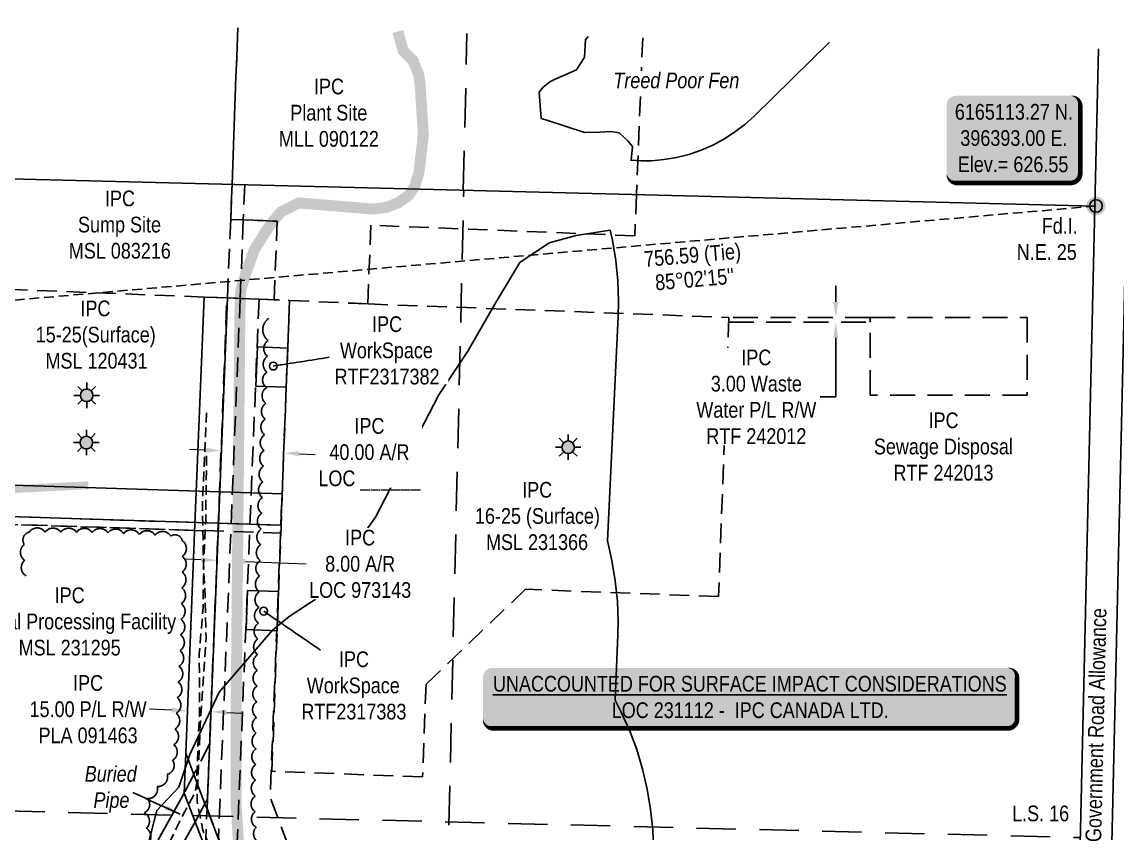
# Model space of a CAD drawing. Extents: x 394645 to 397310, y 6163042 to 6165255.
# Drawn here: x 395709 to 396406, y 6164714 to 6165230 of the extents above; entities that cross this region are included whole.
import ezdxf
from ezdxf.enums import TextEntityAlignment as Align

# ---------------------------------------------------------------- set-up
doc = ezdxf.new("R2010")
doc.units = 0
doc.header["$LTSCALE"] = 5
doc.header["$PDSIZE"] = 0.5
for name, pattern in [('0', [1, 1, 0]), ('foc-ACCESSROAD', [3.75, 2.5, -1.25]), ('foc-FLOWLINE', [3.75, 2.5, -1.25]), ('foc-LSD', [8, 5, -3]), ('foc-TIELINE', [1.875, 1.25, -0.625]), ('HIDDEN2', [4.7625, 3.175, -1.5875]), ('UG_PIPE', [1.875, 1.25, -0.625])]:
    doc.linetypes.add(name, pattern=pattern)
doc.layers.get('Defpoints').update_dxf_attribs({"color": 9})
for name, color, linetype in [('ABADATA-DRILL-T', 8, 'Continuous'), ('AS-PIPE-UG', 44, 'UG_PIPE'), ('AS-PIPE-UG-T', 44, 'Continuous'), ('AS-ROADS', 254, 'Continuous'), ('C-AR', 13, 'foc-ACCESSROAD'), ('C-EZE', 13, 'foc-FLOWLINE'), ('C-RW', 13, 'Continuous'), ('C-WS', 13, 'foc-ACCESSROAD'), ('CG-NOTES', 7, 'Continuous'), ('DETAIL-T', 7, 'Continuous'), ('L-BD', 7, 'Continuous'), ('L-MON', 1, 'Continuous'), ('L-ROAD-T', 7, 'Continuous'), ('L-SEC', 7, 'Continuous'), ('L-SECTION-LSD', 7, 'foc-LSD'), ('L-TIE', 7, 'foc-TIELINE'), ('T-BUSH', 110, '0'), ('T-EXISTING TFA', 220, 'HIDDEN2'), ('T-EXISTING TFA-T', 220, 'Continuous'), ('WETLAND', 143, 'Continuous'), ('WETLAND-T', 146, 'Continuous')]:
    doc.layers.add(name, color=color, linetype=linetype)
for name, color, linetype, lineweight in [('C-AR-T', 13, 'Continuous', 9), ('C-RW-T', 13, 'Continuous', 9), ('C-WS-T', 13, 'Continuous', 9)]:
    doc.layers.add(name, color=color, linetype=linetype, lineweight=lineweight)
doc.styles.add('100L', font='ARIALN.TTF', dxfattribs={"height": 11})
doc.styles.add('80', font='ARIALN.TTF', dxfattribs={"height": 10})
doc.styles.add('80CG', font='ARIALN.TTF', dxfattribs={"height": 10})
doc.styles.add('80L', font='ARIALN.TTF', dxfattribs={"height": 10})
doc.dimstyles.new('Compass 5 000', dxfattribs={"dimscale": 5, "dimtxt": 9, "dimasz": 2, "dimexe": 0.2, "dimexo": 0.0625, "dimgap": 0.5, "dimtad": 0, "dimtih": 1, "dimtoh": 1, "dimzin": 0, "dimdsep": 46, "dimtxsty": '80CG', "dimcen": 0.1, "dimse1": 1, "dimse2": 1, "dimclrd": 256, "dimclrt": 256, "dimaunit": 1, "dimadec": 4, "dimazin": 0, "dimtfac": 0.06, "dimtofl": 0, "dimtmove": 0, "dimatfit": 1, "dimfxl": 0.2, "dimtolj": 1, "dimtzin": 0, "dimlwd": -1, "dimarcsym": 0})

# ---------------------------------------------------------------- blocks, each defined once
blk = doc.blocks.new('A$C13A22376')
at = {"layer": 'AS-ROADS', "const_width": 4.998, "flags": 128}
blk.add_lwpolyline([(395751.692, 6164935.574), (395688.898, 6164932.285), (395675.913, 6164937.15), (395670.17, 6164949.698), (395671.411, 6164974.767)], dxfattribs=at)
blk = doc.blocks.new('A$C60BA4713')
at = {"layer": 'T-BUSH', "flags": 128}
blk.add_lwpolyline([(395782.22, 6164518.86, 0.520567), (395783.18, 6164528.81, 0.520567), (395784.13, 6164538.76, 0.520567), (395785.09, 6164548.71, 0.520567), (395786.01, 6164558.67, 0.520567), (395786.82, 6164568.63, 0.520567), (395787.62, 6164578.59, 0.520567), (395788.43, 6164588.56, 0.520567), (395789, 6164598.54, 0.520567), (395789.57, 6164608.52, 0.520567), (395790.13, 6164618.5, 0.520567), (395790.7, 6164628.48, 0.520567), (395789.55, 6164638.27, 0.520567), (395786.85, 6164647.9, 0.520567), (395784.83, 6164657.57, 0.520567), (395786.11, 6164667.48, 0.520567), (395787.39, 6164677.4, 0.520567), (395788.26, 6164687.35, 0.520567), (395788.77, 6164697.33, 0.520567), (395789.29, 6164707.31, 0.520567), (395788.58, 6164717.26, 0.520567), (395787.37, 6164727.18, 0.520567), (395789.21, 6164736.2, 0.520567), (395795.59, 6164743.91, 0.520567), (395801.96, 6164751.61, 0.520567), (395805.33, 6164760.53, 0.520567), (395806.11, 6164770.49, 0.520567), (395806.89, 6164780.46, 0.520567), (395807.67, 6164790.42, 0.520567), (395808.33, 6164800.4, 0.520567), (395808.91, 6164810.38, 0.520567), (395809.49, 6164820.36, 0.520567), (395810.08, 6164830.34, 0.520567), (395810.34, 6164840.33, 0.520567), (395810.61, 6164850.32, 0.520567), (395810.87, 6164860.31, 0.520567), (395811.13, 6164870.31, 0.520567), (395811.39, 6164880.3, 0.520567), (395811.48, 6164890.3, 0.520567), (395811.52, 6164900.29, 0.520567), (395804.14, 6164903.27, 0.520567), (395794.16, 6164903.79, 0.520567), (395784.17, 6164904.31, 0.520567), (395774.19, 6164904.82, 0.520567), (395764.21, 6164905.34, 0.520567), (395754.21, 6164905.5, 0.520567), (395744.22, 6164905.59, 0.520567), (395734.22, 6164905.67, 0.520567), (395724.23, 6164905.76, 0.520567), (395714.23, 6164905.85, 0.520567), (395710.91, 6164897.81, 0.520567), (395711.24, 6164887.87, 0.520567), (395712.1, 6164877.87, 0.520567)], format="xyb", dxfattribs=at)
blk = doc.blocks.new('*D389')
at = {"layer": 'C-AR-T', "transparency": 16777216}
for p, q in [((395823.62, 6164888.2), (395813.63, 6164888.6)), ((395851.63, 6164887.07), (395890.39, 6164885.52))]:
    blk.add_line(p, q, dxfattribs=at)
for points in [[(395823.68, 6164889.86), (395823.55, 6164886.53), (395833.61, 6164887.8)], [(395851.69, 6164888.74), (395851.56, 6164885.41), (395841.63, 6164887.48)]]:
    blk.add_solid(points, dxfattribs=at)
at = {"layer": 'Defpoints', "color": 0, "transparency": 16777216}
for p in [(395841.63, 6164887.48), (395833.23, 6164878.37), (395841.26, 6164878.04)]:
    blk.add_point(p, dxfattribs=at)
at = {"layer": 'C-AR-T', "transparency": 16777216, "insert": (395924.7, 6164885.52), "char_height": 10, "attachment_point": 5, "style": '80CG', "bg_fill": 3, "box_fill_scale": 1.1, "bg_fill_color": 256, "bg_fill_true_color": 13158600, "bg_fill_transparency": 0}
blk.add_mtext('\\A1;IPC\\P8.00 A/R\\PLOC 973143', dxfattribs=at)
blk = doc.blocks.new('*D393')
at = {"layer": 'C-AR-T', "transparency": 16777216}
for p, q in [((395826.06, 6164957.95), (395816.06, 6164958.34)), ((395886.01, 6164955.6), (395896, 6164955.21))]:
    blk.add_line(p, q, dxfattribs=at)
for points in [[(395826.12, 6164959.62), (395825.99, 6164956.29), (395836.05, 6164957.56)], [(395886.07, 6164957.27), (395885.94, 6164953.94), (395876.02, 6164956)]]:
    blk.add_solid(points, dxfattribs=at)
at = {"layer": 'Defpoints', "color": 0, "transparency": 16777216}
for p in [(395837.86, 6165003.85), (395877.83, 6165002.29), (395876.02, 6164956)]:
    blk.add_point(p, dxfattribs=at)
at = {"layer": 'C-AR-T', "transparency": 16777216, "insert": (395930.61, 6164955.21), "char_height": 10, "attachment_point": 5, "style": '80CG', "bg_fill": 3, "box_fill_scale": 1.1, "bg_fill_color": 256, "bg_fill_true_color": 13158600, "bg_fill_transparency": 0}
blk.add_mtext('\\A1;IPC\\P40.00 A/R\\PLOC ______', dxfattribs=at)
blk = doc.blocks.new('*D399')
at = {"layer": 'C-RW-T', "transparency": 16777216}
for p, q in [((395804.79, 6164792.44), (395790.64, 6164793.01)), ((395839.75, 6164791.04), (395849.74, 6164790.64))]:
    blk.add_line(p, q, dxfattribs=at)
for points in [[(395804.86, 6164794.11), (395804.72, 6164790.78), (395814.78, 6164792.04)], [(395839.81, 6164792.71), (395839.68, 6164789.37), (395829.75, 6164791.44)]]:
    blk.add_solid(points, dxfattribs=at)
at = {"layer": 'Defpoints', "color": 0, "transparency": 16777216}
for p in [(395815.33, 6164805.66), (395830.3, 6164805.06), (395814.78, 6164792.04)]:
    blk.add_point(p, dxfattribs=at)
at = {"layer": 'C-RW-T', "transparency": 16777216, "insert": (395751.55, 6164793.01), "char_height": 10, "attachment_point": 5, "style": '80CG'}
blk.add_mtext('\\A1;IPC\\P15.00 P/L R/W\\PPLA 091463', dxfattribs=at)
blk = doc.blocks.new('GAS')
h = blk.add_hatch(color=255)
h.dxf.hatch_style = 1
edge = h.paths.add_edge_path()
edge.add_arc((0, 0), 0.9, 0, 360)
for p, q in [((0, 0.81), (0, 1.62)), ((-0.81, 0), (-1.62, 0)), ((-0.57, 0.57), (-1.14, 1.14)), ((0.57, 0.57), (1.14, 1.14)), ((1.62, 0), (0.81, 0)), ((-0.57, -0.57), (-1.14, -1.14)), ((0, -0.81), (0, -1.62)), ((1.14, -1.14), (0.57, -0.57))]:
    blk.add_line(p, q)
blk.add_circle((0, 0), 0.8)
blk = doc.blocks.new('fdia')
at = {"color": 255, "const_width": 1}
blk.add_lwpolyline([(-0.5, 0, 1), (0.5, 0, 1)], format="xyb", close=True, dxfattribs=at)
blk = doc.blocks.new('Fdiaa')
blk.add_blockref('fdia', (0, 0))
blk = doc.blocks.new('fdib')
at = {"color": 1, "const_width": 1.6}
blk.add_lwpolyline([(-0.4, 0, 1), (0.4, 0, 1)], format="xyb", close=True, dxfattribs=at)
at = {"color": 1}
blk.add_circle((0, 0), 0.8, dxfattribs=at)
blk = doc.blocks.new('Fdibb')
blk.add_blockref('fdib', (0, 0))
blk = doc.blocks.new('fdicc')
for name in ['Fdibb', 'Fdiaa']:
    blk.add_blockref(name, (0, 0))
blk = doc.blocks.new('FDI')
blk.add_blockref('fdicc', (0, 0))
blk = doc.blocks.new('*D402')
at = {"layer": 'C-AR-T', "transparency": 16777216}
for p, q in [((396682.02, 6164893.06), (396682.74, 6164903.04)), ((396677.9, 6164835.72), (396675.87, 6164807.43)), ((396675.87, 6164807.43), (396665.87, 6164807.43))]:
    blk.add_line(p, q, dxfattribs=at)
for points in [[(396680.36, 6164893.18), (396683.68, 6164892.94), (396681.3, 6164883.09)], [(396676.24, 6164835.84), (396679.57, 6164835.6), (396678.62, 6164845.7)]]:
    blk.add_solid(points, dxfattribs=at)
at = {"layer": 'Defpoints', "color": 0, "transparency": 16777216}
for p in [(396266.21, 6164912.88), (396263.53, 6164875.49), (396678.62, 6164845.7)]:
    blk.add_point(p, dxfattribs=at)
at = {"layer": 'C-AR-T', "transparency": 16777216, "insert": (396631.58, 6164807.43), "char_height": 10, "attachment_point": 5, "style": '80CG', "bg_fill": 3, "box_fill_scale": 1.1, "bg_fill_color": 256, "bg_fill_true_color": 13158600, "bg_fill_transparency": 0}
blk.add_mtext('\\A1;IPC\\P15.00 A/R\\PLOC 091364', dxfattribs=at)
blk = doc.blocks.new('*U414')
h = blk.add_hatch(color=254)
edge = h.paths.add_edge_path()
edge.add_line((-36.5, -28.5), (36.5, -28.5))
edge.add_arc((36.5, -22.5), 6, 270, 360)
edge.add_line((42.5, -22.5), (42.5, 21))
edge.add_arc((36.5, 21), 6, 0, 90)
edge.add_line((36.5, 27), (-36.5, 27))
edge.add_arc((-36.5, 21), 6, 90, 180)
edge.add_line((-42.5, 21), (-42.5, -22.5))
edge.add_arc((-36.5, -22.5), 6, 180, 270)
at = {"color": 1, "flags": 128}
blk.add_lwpolyline([(-36.5, -28.5, 3, 3, 0), (36.5, -28.5, 3, 3, 0.414214), (42.5, -22.5, 3, 3, 0), (42.5, 21, 3, 0, 0.414214), (36.5, 27, 0, 0, 0), (-36.5, 27, 0, 0, 0.414214), (-42.5, 21, 0, 0, 0), (-42.5, -22.5, 0, 3, 0.414214)], format="xyseb", close=True, dxfattribs=at)
blk.add_lwpolyline([(-17.68, -11.55, 0, 10, 0), (0, 0, 5, 5, 0)], format="xyseb", dxfattribs=at)
at = {"color": 1, "style": '80'}
blk.add_attdef('ENTER_TEXT_001', (-35.99, -5), '', height=10, dxfattribs=at)
blk = doc.blocks.new('*D522')
at = {"layer": 'C-RW-T', "transparency": 16777216}
for p, q in [((395675.28, 6164946.22), (395675.67, 6164956.21)), ((395673.72, 6164906.26), (395672.76, 6164881.54)), ((395672.76, 6164881.54), (395662.76, 6164881.54))]:
    blk.add_line(p, q, dxfattribs=at)
for points in [[(395673.62, 6164946.28), (395676.95, 6164946.15), (395674.89, 6164936.22)], [(395672.06, 6164906.33), (395675.39, 6164906.2), (395674.11, 6164916.25)]]:
    blk.add_solid(points, dxfattribs=at)
at = {"layer": 'Defpoints', "color": 0, "transparency": 16777216}
for p in [(395757.64, 6164933), (395674.11, 6164916.25), (395756.86, 6164913.03)]:
    blk.add_point(p, dxfattribs=at)
at = {"layer": 'C-RW-T', "transparency": 16777216, "insert": (395623.22, 6164881.54), "char_height": 10, "attachment_point": 5, "style": '80CG'}
blk.add_mtext('\\A1;IPC^J20.00 P/L R/W^JPLA _______', dxfattribs=at)
blk = doc.blocks.new('*U535')
h = blk.add_hatch(color=255)
edge = h.paths.add_edge_path()
edge.add_line((-164, -20), (164, -20))
edge.add_arc((164, -14), 6, 270, 360)
edge.add_line((170, -14), (170, 12.5))
edge.add_arc((164, 12.5), 6, 0, 90)
edge.add_line((164, 18.5), (-164, 18.5))
edge.add_arc((-164, 12.5), 6, 90, 180)
edge.add_line((-170, 12.5), (-170, -14))
edge.add_arc((-164, -14), 6, 180, 270)
at = {"color": 1, "flags": 128}
blk.add_lwpolyline([(-164, -20, 3, 3, 0), (164, -20, 3, 3, 0.414214), (170, -14, 3, 3, 0), (170, 12.5, 3, 0, 0.414214), (164, 18.5, 0, 0, 0), (-164, 18.5, 0, 0, 0.414214), (-170, 12.5, 0, 0, 0), (-170, -14, 0, 3, 0.414214)], format="xyseb", close=True, dxfattribs=at)
for points in [[(-84.17, -13.3, 0, 7.5, 0), (0, 0, 0, 0, 0)], [(68.4, -12.83, 0, 7.5, 0), (0, 0, 0, 0, 0)]]:
    blk.add_lwpolyline(points, format="xyseb", dxfattribs=at)
at = {"color": 1, "style": '80'}
blk.add_attdef('ENTER_TEXT_001', (-26.85, -4.92), '', height=10, dxfattribs=at)
blk = doc.blocks.new('*D536')
at = {"layer": 'Defpoints', "color": 0, "transparency": 16777216}
for p in [(396196, 6165042.37), (396196, 6165039.37), (396227.4, 6165039.37)]:
    blk.add_point(p, dxfattribs=at)
at = {"layer": 'T-EXISTING TFA-T', "transparency": 16777216}
for p, q in [((396227.4, 6165052.37), (396227.4, 6165062.37)), ((396227.4, 6165029.37), (396227.4, 6164991.81)), ((396227.4, 6164991.81), (396217.4, 6164991.81))]:
    blk.add_line(p, q, dxfattribs=at)
for points in [[(396225.74, 6165052.37), (396229.07, 6165052.37), (396227.4, 6165042.37)], [(396225.74, 6165029.37), (396229.07, 6165029.37), (396227.4, 6165039.37)]]:
    blk.add_solid(points, dxfattribs=at)
at = {"layer": 'T-EXISTING TFA-T', "transparency": 16777216, "insert": (396176.84, 6164991.81), "char_height": 10, "attachment_point": 5, "style": '80CG', "bg_fill": 3, "box_fill_scale": 1.1, "bg_fill_color": 256, "bg_fill_true_color": 13158600, "bg_fill_transparency": 0}
blk.add_mtext('\\A1;IPC\\P3.00 Waste \\PWater P/L R/W\\PRTF 242012', dxfattribs=at)

msp = doc.modelspace()

# ---------------------------------------------------------------- linework, layer by layer
at = {"layer": 'AS-PIPE-UG', "flags": 128}
for points in [[(395826.925, 6164981.724), (395825.62, 6164953.843), (395824.338, 6164922.393), (395824.984, 6164883.744), (395824.808, 6164857.794), (395822.325, 6164828.391), (395822.423, 6164788.07), (395821.463, 6164770.246), (395820.7, 6164746.319), (395819.711, 6164740.253), (395813.22, 6164728.045), (395809.936, 6164721.781), (395806.3, 6164714.443), (395798.031, 6164697.266), (395797.23, 6164680.236), (395796.386, 6164666.339), (395795.646, 6164640.212), (395795.051, 6164617.642), (395794.41, 6164606.635), (395793.805, 6164586.301), (395792.366, 6164567.808), (395790.997, 6164551.823), (395790.383, 6164525.242), (395789.741, 6164503.654), (395788.934, 6164478.281)], [(396071.912, 6164216.966), (396054.034, 6164240.664), (395920.391, 6164423.226), (395913.868, 6164431.787), (395906.48, 6164442.085), (395890.766, 6164463.757), (395873.126, 6164486.62), (395858.341, 6164508.433), (395848.719, 6164537.195), (395848.549, 6164551.445), (395847.831, 6164561.638), (395844.826, 6164640.816), (395839.375, 6164670.967), (395833.569, 6164693.487), (395824.627, 6164716.137), (395820.898, 6164734.202), (395821.115, 6164740.671), (395822.899, 6164782.639), (395826.596, 6164838.773), (395825.85, 6164871.213), (395824.971, 6164884.79), (395826.402, 6164912.338), (395826.977, 6164956.381)]]:
    msp.add_lwpolyline(points, dxfattribs=at)
at = {"layer": 'AS-ROADS', "const_width": 6.997, "flags": 128}
msp.add_lwpolyline([(395847.431, 6164705.382), (395845.729, 6164733.478), (395845.729, 6164787.178), (395848.151, 6165045.708), (395848.757, 6165060.236), (395852.542, 6165072.04), (395857.399, 6165085.571), (395867.696, 6165101.764), (395874.51, 6165109.633), (395885.715, 6165115.232), (395932.855, 6165111.316), (395941.335, 6165112.375), (395949.058, 6165115.402), (395955.569, 6165119.942), (395959.354, 6165125.693), (395962.08, 6165134.319), (395964.921, 6165158.564), (395962.984, 6165189.061), (395962.015, 6165196.807), (395958.382, 6165205.762), (395952.085, 6165212.055), (395948.711, 6165224.34)], dxfattribs=at)
at = {"layer": 'C-AR'}
msp.add_lwpolyline([(395851.235, 6165126.76), (395850.339, 6165104.405), (395848.332, 6165054.42), (395834.527, 6164710.33), (395833.551, 6164686.015), (395833.093, 6164686.026), (395825.551, 6164686.215), (395826.215, 6164704.263), (395827.276, 6164729.354), (395827.531, 6164735.741), (395834.292, 6164905.003), (395840.195, 6165054.742), (395842.342, 6165104.696), (395843.159, 6165126.963), (395846.814, 6165226.724)], dxfattribs=at)
for points in [[(395846.267, 6164703.536), (395845.552, 6164685.715), (395843.894, 6164685.757), (395842.394, 6164685.794), (395833.551, 6164686.015), (395833.093, 6164686.026), (395825.551, 6164686.215), (395826.215, 6164704.263), (395827.276, 6164729.354), (395827.531, 6164735.741), (395834.292, 6164905.003), (395840.195, 6165054.742), (395848.332, 6165054.42), (395860.328, 6165053.945), (395846.267, 6164703.536)], [(395964.441, 6164749.97), (395868.542, 6164753.55), (395879.73, 6165053.233), (395929.906, 6165050.938), (396159.417, 6165042.37), (396152.786, 6164864.757), (396030.021, 6164869.34), (395966.641, 6164808.908)]]:
    msp.add_lwpolyline(points, close=True, dxfattribs=at)
at = {"layer": 'C-AR', "flags": 128}
msp.add_lwpolyline([(396078.316, 6164216.808), (395856.247, 6164516.396), (395858.623, 6164585.382), (395858.62, 6164585.718), (395858.004, 6164649.293), (395843.991, 6164686.079), (395827.297, 6164729.9), (395834.162, 6164904.975), (395839.874, 6165054.793), (395879.828, 6165053.227), (395867.43, 6164736.87), (395897.918, 6164656.838), (395898.614, 6164584.876), (395896.679, 6164529.624), (396129.18, 6164215.552)], dxfattribs=at)
at = {"layer": 'C-EZE', "flags": 128}
msp.add_lwpolyline([(395300.827, 6164923.509), (395874.059, 6164905.12), (395874.219, 6164910.115), (395300.827, 6164928.509)], close=True, dxfattribs=at)
at = {"layer": 'C-RW'}
for points in [[(395788.599, 6164696.183), (395812.676, 6164739.589), (395813.695, 6164764.982), (395819.337, 6164905.584), (395825.346, 6165055.327), (395840.195, 6165054.742), (395834.292, 6164905.003), (395827.531, 6164735.741), (395825.937, 6164732.867), (395819.596, 6164721.436), (395803.464, 6164692.355)], [(396065.301, 6164217.129), (395990.094, 6164318.74), (395846.131, 6164513.261), (395847.174, 6164585.626), (395848.056, 6164646.772), (395833.093, 6164686.026), (395826.215, 6164704.263), (395819.596, 6164721.436), (395812.676, 6164739.589), (395813.695, 6164764.982), (395825.937, 6164732.867), (395827.276, 6164729.354), (395834.527, 6164710.33), (395843.894, 6164685.757), (395858.04, 6164648.647), (395857.182, 6164585.369), (395856.247, 6164516.396), (396002.763, 6164318.425), (396077.968, 6164216.816)]]:
    msp.add_lwpolyline(points, dxfattribs=at)
at = {"layer": 'C-RW', "flags": 128}
msp.add_lwpolyline([(395340.826, 6164927.226), (395874.219, 6164910.115), (395875.002, 6164930.093), (395340.826, 6164947.229)], close=True, dxfattribs=at)
at = {"layer": 'C-WS'}
for points in [[(395846.814, 6165226.724), (395843.159, 6165126.963), (395842.342, 6165104.696), (395850.339, 6165104.405), (395871.898, 6165103.62), (395869.914, 6165053.566), (395860.328, 6165053.945), (395848.332, 6165054.42), (395840.195, 6165054.742), (395825.346, 6165055.327), (395690.094, 6165060.665), (395690.738, 6165075.746), (395692.217, 6165110.338), (395693.025, 6165130.722), (395696.977, 6165230.417)], [(396104.556, 6165220.373), (396100.564, 6165120.53), (396099.516, 6165094.305), (395931.525, 6165101.021), (395929.532, 6165051.048), (395869.914, 6165053.566), (395871.898, 6165103.62), (395850.339, 6165104.405), (395842.342, 6165104.696), (395843.159, 6165126.963), (395846.814, 6165226.724)]]:
    msp.add_lwpolyline(points, dxfattribs=at)
at = {"layer": 'C-WS', "flags": 128}
msp.add_lwpolyline([(395819.389, 6164906.873), (395634.276, 6164912.805), (395640.378, 6165068.59), (395690.094, 6165060.665), (395708.348, 6165059.945)], dxfattribs=at)
at = {"layer": 'C-WS'}
msp.add_lwpolyline([(395834.347, 6164906.394), (395831.898, 6164845.088), (395828.945, 6164771.155), (395818.826, 6164751.521), (395812.676, 6164739.589), (395788.599, 6164696.183), (395783.457, 6164547.039), (395768.475, 6164547.623), (395574.885, 6164555.175), (395164.372, 6164571.187), (395174.7, 6164870.792), (395300.826, 6164865.766), (395300.801, 6164923.496), (395583.98, 6164914.425), (395634.276, 6164912.804), (395819.389, 6164906.873), (395834.347, 6164906.394)], close=True, dxfattribs=at)
at = {"layer": 'L-SEC'}
for p, q in [((396392.327, 6165113.258), (396394.687, 6165213.224)), ((395588.358, 6165133.345), (396392.327, 6165113.258)), ((396392.327, 6165113.258), (396373.87, 6164309.509)), ((396412.432, 6165112.796), (396393.974, 6164309.047))]:
    msp.add_line(p, q, dxfattribs=at)
at = {"layer": 'L-SECTION-LSD', "flags": 128}
for points in [[(395990.343, 6165123.301), (395992.694, 6165223.13)], [(395578.989, 6164731.277), (396383.099, 6164711.383)]]:
    msp.add_lwpolyline(points, dxfattribs=at)
at = {"layer": 'T-BUSH', "flags": 128}
msp.add_lwpolyline([(396110.001, 6164216.026, -0.1200134), (396110.226, 6164218.904, -0.5205671), (396104.232, 6164226.905, -0.5205671), (396098.239, 6164234.905, -0.5205671), (396092.245, 6164242.905, -0.5205671), (396086.251, 6164250.905, -0.5205671), (396080.257, 6164258.905, -0.5205671), (396074.263, 6164266.905, -0.5205671), (396068.27, 6164274.905, -0.5205671), (396062.276, 6164282.905, -0.5205671), (396056.282, 6164290.906, -0.5205671), (396050.288, 6164298.906, -0.5205671), (396044.294, 6164306.906, -0.5205671), (396038.301, 6164314.906, -0.5205671), (396032.316, 6164322.913, -0.5205671), (396026.701, 6164331.183, -0.5205671), (396021.085, 6164339.453, -0.5205671), (396015.47, 6164347.723, -0.5205671), (396009.854, 6164355.993, -0.5205671), (396004.239, 6164364.263, -0.5205671), (395998.623, 6164372.533, -0.5205671), (395993.008, 6164380.803, -0.5205671), (395987.392, 6164389.073, -0.5205671), (395981.777, 6164397.343, -0.5205671), (395976.095, 6164405.568, -0.5205671), (395970.327, 6164413.732, -0.5205671), (395964.559, 6164421.897, -0.5205671), (395959.368, 6164430.416, -0.5205671), (395954.676, 6164439.243, -0.5205671), (395951.236, 6164448.161, -0.5205671), (395954.596, 6164457.576, -0.5205671), (395957.956, 6164466.99, -0.5205671), (395961.317, 6164476.405, -0.5205671), (395959.353, 6164483.56, -0.5205671), (395950.247, 6164487.685, -0.5205671), (395941.142, 6164491.81, -0.5205671), (395932.553, 6164496.802, -0.5205671), (395924.587, 6164502.842, -0.5205671), (395917.742, 6164510.029, -0.5205671), (395911.511, 6164517.846, -0.5205671), (395905.281, 6164525.663, -0.5205671), (395899.05, 6164533.481, -0.5205671), (395894.753, 6164542.303, -0.5205671), (395891.934, 6164551.894, -0.5205671), (395889.116, 6164561.484, -0.5205671), (395886.298, 6164571.075, -0.5205671), (395883.798, 6164580.73, -0.5205671), (395882.692, 6164590.665, -0.5205671), (395881.587, 6164600.6, -0.5205671), (395879.423, 6164610.28, -0.5205671), (395875.87, 6164619.623, -0.5205671), (395873.382, 6164629.237, -0.5205671), (395872.044, 6164639.144, -0.5205671), (395870.705, 6164649.05, -0.5205671), (395869.322, 6164658.95, -0.5205671), (395867.694, 6164668.813, -0.5205671), (395866.066, 6164678.676, -0.5205671), (395864.438, 6164688.538, -0.5205671), (395862.783, 6164698.396, -0.5205671), (395860.62, 6164708.156, -0.5205671), (395858.499, 6164717.924, -0.5205671), (395857.79, 6164727.854, -0.5205671), (395857.949, 6164737.849, -0.5205671), (395858.109, 6164747.845, -0.5205671), (395858.269, 6164757.84, -0.5205671), (395858.428, 6164767.835, -0.5205671), (395858.588, 6164777.83, -0.5205671), (395858.747, 6164787.825, -0.5205671), (395858.907, 6164797.82, -0.5205671), (395859.066, 6164807.815, -0.5205671), (395859.226, 6164817.81, -0.5205671), (395859.386, 6164827.806, -0.5205671), (395859.661, 6164837.798, -0.5205671), (395859.946, 6164847.79, -0.5205671), (395860.231, 6164857.783, -0.5205671), (395860.516, 6164867.775, -0.5205671), (395860.801, 6164877.767, -0.5205671), (395861.086, 6164887.76, -0.5205671), (395861.371, 6164897.752, -0.5205671), (395861.713, 6164907.742, -0.5205671), (395862.082, 6164917.732, -0.5205671), (395862.45, 6164927.722, -0.5205671), (395862.819, 6164937.711, -0.5205671), (395863.187, 6164947.701, -0.5205671), (395863.556, 6164957.69, -0.5205671), (395863.925, 6164967.68, -0.5205671), (395864.293, 6164977.67, -0.5205671), (395864.662, 6164987.659, -0.5205671), (395865.031, 6164997.649, -0.5205671), (395865.399, 6165007.638, -0.5205671), (395865.768, 6165017.628, -0.5205671), (395866.137, 6165027.617, -0.5205671), (395866.66, 6165041.798)], format="xyb", dxfattribs=at)
at = {"layer": 'T-EXISTING TFA'}
for points in [[(396159.305, 6165039.371), (396249.328, 6165039.371), (396249.328, 6165042.37), (396159.417, 6165042.37)], [(396249.328, 6164992.888), (396249.328, 6165042.37), (396349.291, 6165042.37), (396349.291, 6164992.888), (396249.328, 6164992.888)]]:
    msp.add_lwpolyline(points, close=True, dxfattribs=at)
at = {"layer": 'T-EXISTING TFA-T'}
for points in [[(395858.337, 6164998.607), (395877.666, 6164997.924), (395878.598, 6165022.898), (395859.269, 6165023.581)], [(395852.087, 6164843.713), (395871.882, 6164843.013), (395872.814, 6164867.986), (395853.019, 6164868.687)]]:
    msp.add_lwpolyline(points, close=True, dxfattribs=at)
at = {"layer": 'WETLAND'}
for points in [[(396223.431, 6165217.444), (396175.491, 6165170.531), (396169.473, 6165165.102), (396163.035, 6165160.177), (396156.219, 6165155.791), (396149.07, 6165151.97), (396141.636, 6165148.742), (396133.964, 6165146.125), (396126.106, 6165144.139), (396118.113, 6165142.796), (396110.037, 6165142.104), (396103.557, 6165142.024), (396097.086, 6165142.363), (396097.973, 6165151.188), (396095.08, 6165154.642), (396089.478, 6165159.76), (396084.176, 6165160.596), (396077.125, 6165160.348), (396067.475, 6165160.009), (396042.775, 6165168.048), (396039.86, 6165168.997), (396038.533, 6165185.797), (396041.089, 6165188.911), (396045.323, 6165192.183), (396048.488, 6165193.798), (396062.453, 6165199.963), (396067.473, 6165208.034), (396068.052, 6165219.001), (396069.752, 6165221.231)], [(395789.95, 6164708.094), (395795.208, 6164728.54), (395809.228, 6164743.436), (395816.238, 6164764.174), (395834.931, 6164803.897), (395869.007, 6164843.259), (395879.481, 6164852.075), (395898.605, 6164864.65), (395934.531, 6164915.179), (395974.838, 6164993.165), (395993.239, 6165020.913), (396010.472, 6165050.705), (396026.244, 6165077.285), (396044.937, 6165089.844), (396062.17, 6165094.517), (396083.802, 6165097.978), (396085.288, 6165091.605), (396087.42, 6165078.692), (396088.703, 6165065.667), (396089.131, 6165052.587), (396088.9, 6165042.972), (396082.033, 6164900.297), (396084.965, 6164887.724), (396087.097, 6164874.811), (396088.379, 6164861.787), (396088.808, 6164848.706), (396088.633, 6164840.349), (396086.897, 6164798.856), (396090.672, 6164791.656), (396096.073, 6164779.735), (396100.683, 6164767.486), (396104.482, 6164754.962), (396107.454, 6164742.216), (396109.586, 6164729.304), (396110.869, 6164716.279), (396111.297, 6164703.198)]]:
    msp.add_lwpolyline(points, dxfattribs=at)

# ---------------------------------------------------------------- block references
at = {"layer": 'ABADATA-DRILL-T', "color": 2}
for p, xscale, yscale, zscale in [((395750.651, 6164992.779), 4.998209999999974, 4.998209999999974, 4.998209999999974), ((395750.438, 6164962.724), 4.998209999999974, 4.998209999999974, 4.998209999999974), ((396057.078, 6164959.763), 4.998209999999975, 4.998209999999975, 4.998209999999975)]:
    msp.add_blockref('GAS', p, dxfattribs=dict(at, xscale=xscale, yscale=yscale, zscale=zscale))
at = {"layer": 'AS-ROADS'}
msp.add_blockref('A$C13A22376', (0, 0), dxfattribs=at)
at = {"layer": 'CG-NOTES'}
ref = msp.add_blockref('*U535', (396172.867, 6164800.846), dxfattribs=dict(at, xscale=0.999639827, yscale=0.999639827, zscale=0.999639827))
ref.add_attrib('ENTER_TEXT_001', '%%UUNACCOUNTED FOR SURFACE IMPACT CONSIDERATIONS', (396009.243, 6164804.263), dxfattribs={"layer": '0', "color": 1, "height": 9.9964, "style": '80'})
ref.add_attrib('ENTER_TEXT_002', 'LOC 231112 -  IPC CANADA LTD.', (396084.809, 6164787.425), dxfattribs={"layer": '0', "color": 1, "height": 9.9964, "style": '80'})
at = {"layer": 'DETAIL-T', "color": 3}
ref = msp.add_blockref('*U414', (396340.466, 6165156.442), dxfattribs=dict(at, xscale=0.999639827, yscale=0.999639827, zscale=0.999639827))
ref.add_attrib('ENTER_TEXT_001', '6165113.27 N.', (396303.184, 6165168.21), dxfattribs={"layer": '0', "color": 1, "height": 9.9964, "style": '80'})
ref.add_attrib('ENTER_TEXT_002', '396393.00 E.', (396306.658, 6165151.509), dxfattribs={"layer": '0', "color": 1, "height": 9.9964, "style": '80'})
ref.add_attrib('ENTER_TEXT_003', 'Elev.= 626.55', (396305.069, 6165134.807), dxfattribs={"layer": '0', "color": 1, "height": 9.9964, "style": '80'})
at = {"layer": 'L-MON', "xscale": 5, "yscale": 5, "zscale": 5}
msp.add_blockref('FDI', (396392.995, 6165113.271), dxfattribs=at)
at = {"layer": 'T-BUSH'}
msp.add_blockref('A$C60BA4713', (0, 0), dxfattribs=at)

# ---------------------------------------------------------------- texts
at = {"layer": 'AS-PIPE-UG-T', "insert": (395749.119, 6164756.893), "char_height": 9.99639, "attachment_point": 1, "style": '80L'}
msp.add_mtext_dynamic_manual_height_columns('\\pi0.30497;{\\fArial Narrow|b0|i1|c0|p34;Buried\\P\\pi5.8453;Pipe}', width=33.76985, gutter_width=50, heights=[0], dxfattribs=at)
at = {"layer": 'C-WS-T', "char_height": 9.99633, "attachment_point": 1, "style": '80L'}
for s, width, insert in [('\\pi24.909;IPC\\P\\pi9.8498;Plant Site\\P\\pi2.5639;MLL 090122', 67.34241, (395870.404, 6165194.316)), ('\\pi24.909;IPC\\P\\pi7.7633;Sump Site\\P\\pi1.8991;MSL 083216', 67.34241, (395737.387, 6165123.118)), ('\\pi30.721;IPC\\P\\pi0.66367;16-25 (Surface)\\P\\pi7.7109;MSL 231366', 78.96596, (395997.102, 6164937.686))]:
    msp.add_mtext_dynamic_manual_height_columns(s, width=width, gutter_width=50, heights=[0], dxfattribs=dict(at, insert=insert))
at = {"layer": 'C-WS-T', "insert": (395739.833, 6164848.826), "char_height": 9.99642, "width": 135.56305, "attachment_point": 5, "style": '80CG'}
msp.add_mtext('\\A1;IPC\\PCentral Processing Facility\\PMSL 231295', dxfattribs=at)
at = {"layer": 'L-BD', "style": '80L'}
msp.add_text('756.59 (Tie)', height=9.9964, rotation=4.9725, dxfattribs=at).set_placement((396136.302, 6165080.879), align=Align.MIDDLE)
at = {"layer": 'L-ROAD-T', "style": '80L'}
msp.add_text('Government Road Allowance', height=9.99642, rotation=88.684457, dxfattribs=at).set_placement((396393.009, 6164782.98), align=Align.MIDDLE_CENTER)
at = {"layer": 'T-EXISTING TFA-T', "insert": (396245.399, 6164981.891), "char_height": 9.99633, "attachment_point": 1, "style": '80L', "bg_fill": 2}
msp.add_mtext_dynamic_manual_height_columns('\\pi41.053;IPC\\P\\pi6.2538;Sewage Disposal\\P\\pi18.701;RTF 242013', width=99.63112, gutter_width=50, heights=[0], dxfattribs=at)

# ---------------------------------------------------------------- dimensions: what is measured, and where the dimension line sits
at = {"layer": 'C-RW-T'}
for base, p1, p2, angle, text, picture, middle in [((395674.114, 6164916.255), (395757.643, 6164932.997), (395756.864, 6164913.027), 267.766276, 'IPC^J20.00 P/L R/W^JPLA _______', '*D522', (395623.22, 6164881.538)), ((395814.781, 6164792.041), (395830.3, 6164805.064), (395815.328, 6164805.665), 177.702142, 'IPC\\P15.00 P/L R/W\\PPLA 091463', '*D399', (395751.553, 6164793.01))]:
    dim = msp.add_linear_dim(base=base, p1=p1, p2=p2, angle=angle, text=text, dimstyle='Compass 5 000', dxfattribs=at)
    dim.commit()
    dim.dimension.update_dxf_attribs({"geometry": picture, "text_midpoint": middle, "dimtype": 161})

# ---------------------------------------------------------------- leaders
at = {"layer": 'AS-PIPE-UG-T', "path_type": 1}
msp.add_leader([(395810.18, 6164726.213), (395780.092, 6164740.002)], dimstyle='Compass 5 000', override={"dimgap": 0.5, "dimtad": 0}, dxfattribs=at)

# ---------------------------------------------------------------- next in the draw order: texts
at = {"layer": 'L-SECTION-LSD', "insert": (396339.613, 6164731.744), "char_height": 10, "attachment_point": 1, "style": '100L', "bg_fill": 3, "box_fill_scale": 1.5, "bg_fill_color": 256, "bg_fill_transparency": 0}
msp.add_mtext_dynamic_manual_height_columns('L.S. 16', width=36.95475, gutter_width=55.02, heights=[0], dxfattribs=at)
at = {"layer": 'T-EXISTING TFA-T', "char_height": 9.99633, "attachment_point": 1, "style": '80L', "bg_fill": 3, "box_fill_scale": 1, "bg_fill_color": 256, "bg_fill_transparency": 0}
for s, insert in [('\\pi30.93;IPC\\P\\pi10.426;WorkSpace\\P\\pi7.017;RTF2317382', (395901.397, 6165043.07)), ('\\pi30.93;IPC\\P\\pi10.426;WorkSpace\\P\\pi6.9863;RTF2317383', (395880.297, 6164829.846))]:
    msp.add_mtext_dynamic_manual_height_columns(s, width=79.38508, gutter_width=50, heights=[0], dxfattribs=dict(at, insert=insert))
at = {"layer": 'WETLAND-T', "insert": (396083.932, 6165198.207), "char_height": 9.99633, "attachment_point": 1, "style": '80L', "bg_fill": 3, "box_fill_scale": 1.1, "bg_fill_color": 256, "bg_fill_transparency": 0}
msp.add_mtext_dynamic_manual_height_columns('\\pi1.9026;{\\fArial Narrow|b0|i1|c0|p34;Treed Poor Fen}', width=82.30302, gutter_width=50, heights=[0], dxfattribs=at)

# ---------------------------------------------------------------- next in the draw order: dimensions: what is measured, and where the dimension line sits
at = {"layer": 'C-AR-T', "color": 3}
dim = msp.add_linear_dim(base=(396678.621, 6164845.698), p1=(396266.211, 6164912.876), p2=(396263.527, 6164875.487), angle=265.895168, text='IPC\\P15.00 A/R\\PLOC 091364', dimstyle='Compass 5 000', override={"dimtfill": 1}, dxfattribs=at)
dim.commit()
dim.dimension.update_dxf_attribs({"geometry": '*D402', "text_midpoint": (396631.583, 6164807.425), "dimtype": 161})
at = {"layer": 'T-EXISTING TFA-T', "color": 3}
dim = msp.add_linear_dim(base=(396227.403, 6165039.371), p1=(396195.997, 6165042.37), p2=(396195.997, 6165039.371), angle=270, text='IPC\\P3.00 Waste \\PWater P/L R/W\\PRTF 242012', dimstyle='Compass 5 000', override={"dimtfill": 1}, dxfattribs=at)
dim.commit()
dim.dimension.update_dxf_attribs({"geometry": '*D536', "text_midpoint": (396176.84, 6164991.814), "dimtype": 161})

# ---------------------------------------------------------------- next in the draw order: linework, layer by layer
at = {"layer": 'L-SECTION-LSD', "flags": 128}
msp.add_lwpolyline([(395971.745, 6164319.359), (395990.677, 6165123.308)], dxfattribs=at)
at = {"layer": 'L-TIE', "flags": 128}
msp.add_lwpolyline([(395639.561, 6165047.718), (396392.995, 6165113.271)], dxfattribs=at)

# ---------------------------------------------------------------- next in the draw order: texts
at = {"layer": 'L-BD', "style": '80L'}
msp.add_text("85°02'15''", height=9.9964, rotation=4.9725, dxfattribs=at).set_placement((396137.537, 6165066.688), align=Align.MIDDLE)

# ---------------------------------------------------------------- next in the draw order: leaders
at = {"layer": 'T-EXISTING TFA-T', "path_type": 1}
for points in [[(395869.438, 6165011.41), (395905.039, 6165016.994)], [(395863.319, 6164855.451), (395899.38, 6164830.719)]]:
    msp.add_leader(points, dimstyle='Compass 5 000', override={"dimasz": 1, "dimgap": 0.5, "dimtad": 0, "dimldrblk": 'DotBlank'}, dxfattribs=at)

# ---------------------------------------------------------------- next in the draw order: texts
at = {"layer": 'C-WS-T', "insert": (395721.779, 6165053.101), "char_height": 9.99633, "attachment_point": 1, "style": '80L', "bg_fill": 3, "box_fill_scale": 1.15, "bg_fill_color": 256, "bg_fill_true_color": 256, "bg_fill_transparency": 0}
msp.add_mtext_dynamic_manual_height_columns('\\pi24.909;IPC\\P\\pi-3.5559;15-25(Surface)\\P\\pi2.6867;MSL 120431', width=67.34241, gutter_width=50, heights=[0], dxfattribs=at)
at = {"layer": 'L-BD', "color": 3, "insert": (396341.618, 6165105.671), "char_height": 9.9964, "attachment_point": 1, "style": '80L', "bg_fill": 3, "box_fill_scale": 1.15, "bg_fill_color": 256, "bg_fill_true_color": 256, "bg_fill_transparency": 0}
msp.add_mtext_dynamic_manual_height_columns('\\pi16.854;Fd.I.\\P\\pi0.96594;N.E. 25', width=37.82851, gutter_width=50, heights=[0], dxfattribs=at)

# ---------------------------------------------------------------- next in the draw order: dimensions: what is measured, and where the dimension line sits
at = {"layer": 'C-AR-T', "color": 3}
dim = msp.add_linear_dim(base=(395841.634, 6164887.475), p1=(395833.232, 6164878.365), p2=(395841.256, 6164878.043), angle=357.702486, text='IPC\\P8.00 A/R\\PLOC 973143', dimstyle='Compass 5 000', override={"dimtfill": 1}, dxfattribs=at)
dim.commit()
dim.dimension.update_dxf_attribs({"geometry": '*D389', "text_midpoint": (395924.695, 6164885.519), "dimtype": 161})

# ---------------------------------------------------------------- next in the draw order: dimensions: what is measured, and where the dimension line sits
at = {"layer": 'C-AR-T'}
dim = msp.add_linear_dim(base=(395876.017, 6164955.995), p1=(395837.863, 6165003.852), p2=(395877.831, 6165002.286), angle=357.75576, text='IPC\\P40.00 A/R\\PLOC ______', dimstyle='Compass 5 000', override={"dimtfill": 1}, dxfattribs=at)
dim.commit()
dim.dimension.update_dxf_attribs({"geometry": '*D393', "text_midpoint": (395930.606, 6164955.212), "dimtype": 161})

doc.saveas('drawing.dxf')
